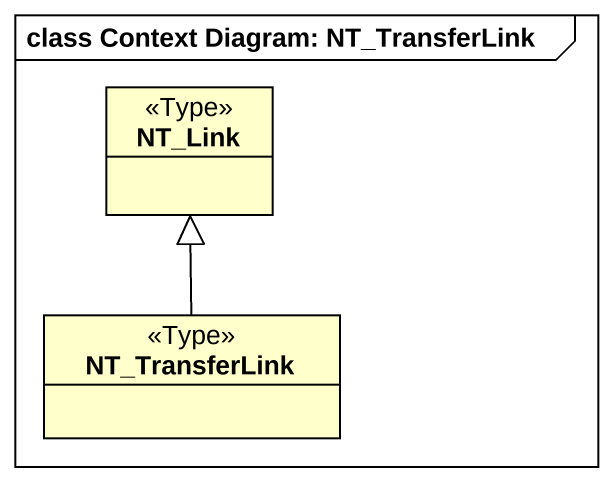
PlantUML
@startuml
mainframe class Context Diagram: NT_TransferLink
hide circle
hide empty members
class NT_Link <<Type>>
class NT_TransferLink <<Type>>
NT_TransferLink -up-|> NT_Link
@enduml
